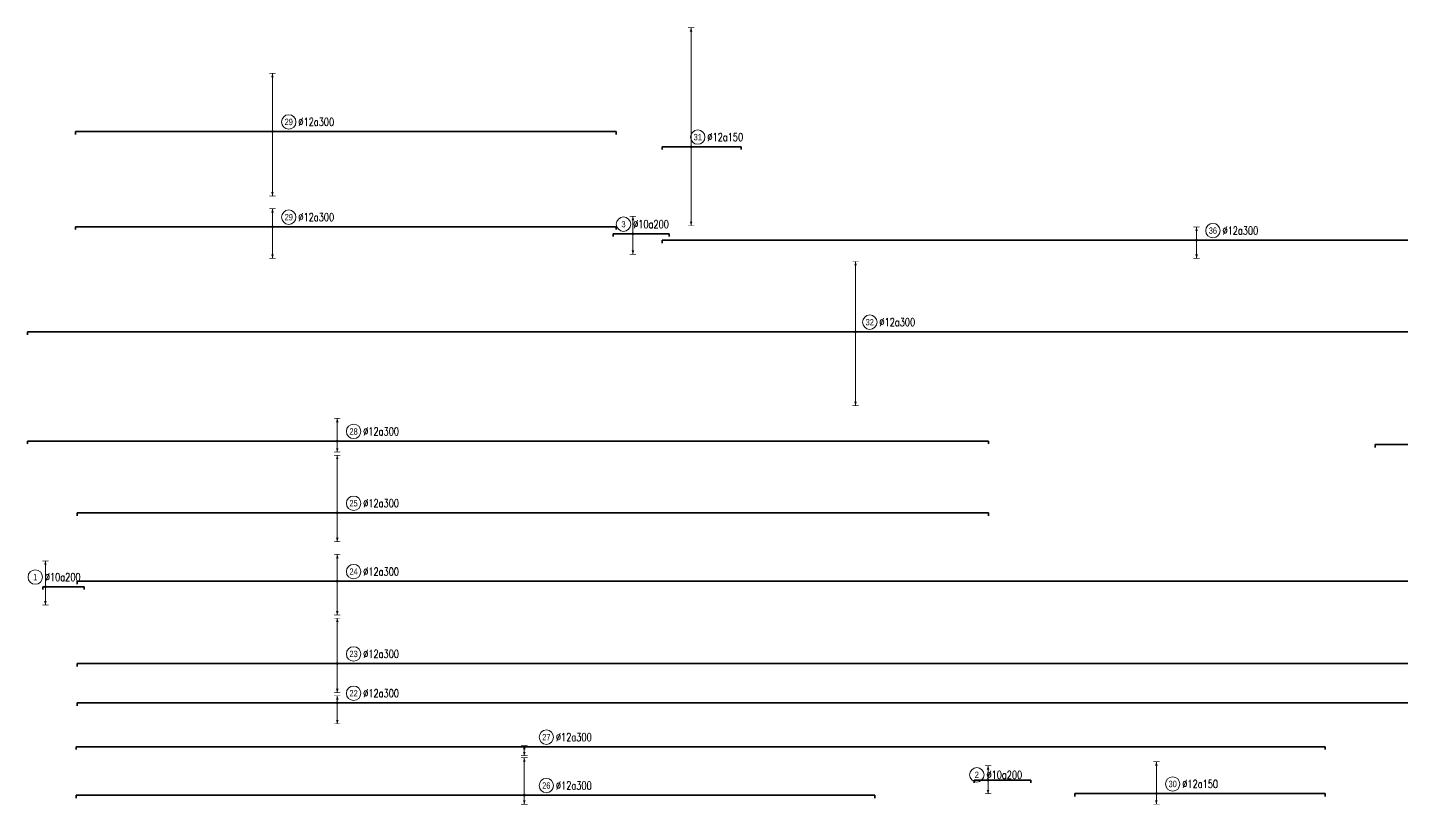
# Model space of a CAD drawing. Header units: millimetres. Extents: x -247377 to 927516, y -864259 to 155594.
# Drawn here: x 4049 to 89904, y 980 to 49520 of the extents above; entities that cross this region are included whole.
import ezdxf
from ezdxf.enums import TextEntityAlignment as Align

# ---------------------------------------------------------------- set-up
doc = ezdxf.new("R2010")
doc.units = ezdxf.units.MM
doc.header["$MEASUREMENT"] = 0
for name, color, linetype, lineweight in [('NDC_S_DIM', 1, 'Continuous', 15), ('NDC_S_REBAR', 4, 'Continuous', 35), ('NDC_S_VN TEXT', 7, 'Continuous', 20)]:
    doc.layers.add(name, color=color, linetype=linetype, lineweight=lineweight)
doc.styles.add('ARIAL', font='arial.ttf', dxfattribs={"width": 0.8})
doc.styles.add('NDC_EN TXT', font='romans.shx', dxfattribs={"width": 0.8})

# ---------------------------------------------------------------- blocks, each defined once
blk = doc.blocks.new('*U24')
h = blk.add_hatch(color=6)
edge = h.paths.add_edge_path()
edge.add_arc((0, 0), 0.3, 0, 360)
at = {"layer": 'NDC_S_DIM', "color": 8}
for q in [(0, 37.14), (0, -24.61)]:
    blk.add_line((0, 0), q, dxfattribs=at)
for points in [[(-1, 37.14, 0.2, 0.2, 0), (1, 37.14, 0, 0, 0)], [(-1, -24.61, 0.2, 0.2, 0), (1, -24.61, 0, 0, 0)]]:
    blk.add_lwpolyline(points, format="xyseb", dxfattribs=at)
at = {"layer": 'NDC_S_DIM'}
blk.add_circle((2.1, 3), 2.25, dxfattribs=at)
at = {"layer": 'NDC_S_DIM', "color": 6}
blk.add_circle((0, 0), 0.3, dxfattribs=at)
at = {"layer": 'NDC_S_DIM', "color": 8}
for points in [[(-0.4, 35.94), (0, 37.14), (0.4, 35.94)], [(-0.4, -23.41), (0, -24.61), (0.4, -23.41)]]:
    blk.add_solid(points, dxfattribs=at)
at = {"layer": 'NDC_S_REBAR'}
for p, q in [((0, 0), (-9.06, 0)), ((-9.06, 0), (-9.06, -0.9)), ((0, 0), (15.64, 0)), ((15.64, 0), (15.64, -0.9)), ((-9.06, -0.9), (-9.06, -0.9)), ((15.64, -0.9), (15.64, -0.9))]:
    blk.add_line(p, q, dxfattribs=at)
at = {"layer": 'NDC_S_VN TEXT', "style": 'ARIAL', "width": 0.8}
blk.add_attdef('KHT', text='', height=2, dxfattribs=at).set_placement((2.1, 3), align=Align.MIDDLE_CENTER)
at = {"layer": 'NDC_S_VN TEXT', "color": 3, "style": 'NDC_EN TXT', "width": 0.75}
blk.add_attdef('DKT', (5.1, 1.75), '', height=2.5, dxfattribs=at)
blk = doc.blocks.new('*U25')
h = blk.add_hatch(color=6)
edge = h.paths.add_edge_path()
edge.add_arc((-2.99, 0), 0.3, 0, 360)
at = {"layer": 'NDC_S_DIM', "color": 8}
for q in [(-2.99, 18.15), (-2.99, -20.1)]:
    blk.add_line((-2.99, 0), q, dxfattribs=at)
for points in [[(-3.99, 18.15, 0.2, 0.2, 0), (-1.99, 18.15, 0, 0, 0)], [(-3.99, -20.1, 0.2, 0.2, 0), (-1.99, -20.1, 0, 0, 0)]]:
    blk.add_lwpolyline(points, format="xyseb", dxfattribs=at)
at = {"layer": 'NDC_S_DIM'}
blk.add_circle((2.1, 3), 2.25, dxfattribs=at)
at = {"layer": 'NDC_S_DIM', "color": 6}
blk.add_circle((-2.99, 0), 0.3, dxfattribs=at)
at = {"layer": 'NDC_S_DIM', "color": 8}
for points in [[(-3.39, 16.95), (-2.99, 18.15), (-2.59, 16.95)], [(-3.39, -18.9), (-2.99, -20.1), (-2.59, -18.9)]]:
    blk.add_solid(points, dxfattribs=at)
at = {"layer": 'NDC_S_REBAR'}
for p, q in [((0, 0), (-64.53, 0)), ((-64.53, 0), (-64.53, -0.9)), ((0, 0), (104.42, 0)), ((104.42, 0), (104.42, -0.9)), ((-64.53, -0.9), (-64.53, -0.9)), ((104.42, -0.9), (104.42, -0.9))]:
    blk.add_line(p, q, dxfattribs=at)
at = {"layer": 'NDC_S_VN TEXT', "style": 'ARIAL', "width": 0.8}
blk.add_attdef('KHT', text='', height=2, dxfattribs=at).set_placement((2.1, 3), align=Align.MIDDLE_CENTER)
at = {"layer": 'NDC_S_VN TEXT', "color": 3, "style": 'NDC_EN TXT', "width": 0.75}
blk.add_attdef('DKT', (5.1, 1.75), '', height=2.5, dxfattribs=at)
blk = doc.blocks.new('*U26')
h = blk.add_hatch(color=6)
edge = h.paths.add_edge_path()
edge.add_arc((-2.99, 0), 0.3, 0, 360)
at = {"layer": 'NDC_S_DIM', "color": 8}
for q in [(-2.99, 5.64), (-2.99, -9.86)]:
    blk.add_line((-2.99, 0), q, dxfattribs=at)
for points in [[(-3.99, 5.64, 0.2, 0.2, 0), (-1.99, 5.64, 0, 0, 0)], [(-3.99, -9.86, 0.2, 0.2, 0), (-1.99, -9.86, 0, 0, 0)]]:
    blk.add_lwpolyline(points, format="xyseb", dxfattribs=at)
at = {"layer": 'NDC_S_DIM'}
blk.add_circle((2.1, 3), 2.25, dxfattribs=at)
at = {"layer": 'NDC_S_DIM', "color": 6}
blk.add_circle((-2.99, 0), 0.3, dxfattribs=at)
at = {"layer": 'NDC_S_DIM', "color": 8}
for points in [[(-3.39, 4.44), (-2.99, 5.64), (-2.59, 4.44)], [(-3.39, -8.66), (-2.99, -9.86), (-2.59, -8.66)]]:
    blk.add_solid(points, dxfattribs=at)
at = {"layer": 'NDC_S_REBAR'}
for p, q in [((0, 0), (-64.53, 0)), ((-64.53, 0), (-64.53, -0.9)), ((0, 0), (104.42, 0)), ((104.42, 0), (104.42, -0.9)), ((-64.53, -0.9), (-64.53, -0.9)), ((104.42, -0.9), (104.42, -0.9))]:
    blk.add_line(p, q, dxfattribs=at)
at = {"layer": 'NDC_S_VN TEXT', "style": 'ARIAL', "width": 0.8}
blk.add_attdef('KHT', text='', height=2, dxfattribs=at).set_placement((2.1, 3), align=Align.MIDDLE_CENTER)
at = {"layer": 'NDC_S_VN TEXT', "color": 3, "style": 'NDC_EN TXT', "width": 0.75}
blk.add_attdef('DKT', (5.1, 1.75), '', height=2.5, dxfattribs=at)
blk = doc.blocks.new('*U27')
h = blk.add_hatch(color=6)
edge = h.paths.add_edge_path()
edge.add_arc((-2.99, 0), 0.3, 0, 360)
at = {"layer": 'NDC_S_DIM', "color": 8}
for q in [(-2.99, 4.09), (-2.99, -5.65)]:
    blk.add_line((-2.99, 0), q, dxfattribs=at)
for points in [[(-3.99, 4.09, 0.2, 0.2, 0), (-1.99, 4.09, 0, 0, 0)], [(-3.99, -5.65, 0.2, 0.2, 0), (-1.99, -5.65, 0, 0, 0)]]:
    blk.add_lwpolyline(points, format="xyseb", dxfattribs=at)
at = {"layer": 'NDC_S_DIM'}
blk.add_circle((2.1, 3), 2.25, dxfattribs=at)
at = {"layer": 'NDC_S_DIM', "color": 6}
blk.add_circle((-2.99, 0), 0.3, dxfattribs=at)
at = {"layer": 'NDC_S_DIM', "color": 8}
for points in [[(-3.39, 2.89), (-2.99, 4.09), (-2.59, 2.89)], [(-3.39, -4.45), (-2.99, -5.65), (-2.59, -4.45)]]:
    blk.add_solid(points, dxfattribs=at)
at = {"layer": 'NDC_S_REBAR'}
for p, q in [((0, 0), (-169.99, 0)), ((-169.99, 0), (-169.99, -0.9)), ((0, 0), (202.46, 0)), ((202.46, 0), (202.46, -0.9)), ((-169.99, -0.9), (-169.99, -0.9)), ((202.46, -0.9), (202.46, -0.9))]:
    blk.add_line(p, q, dxfattribs=at)
at = {"layer": 'NDC_S_VN TEXT', "style": 'ARIAL', "width": 0.8}
blk.add_attdef('KHT', text='', height=2, dxfattribs=at).set_placement((2.1, 3), align=Align.MIDDLE_CENTER)
at = {"layer": 'NDC_S_VN TEXT', "color": 3, "style": 'NDC_EN TXT', "width": 0.75}
blk.add_attdef('DKT', (5.1, 1.75), '', height=2.5, dxfattribs=at)
blk = doc.blocks.new('*U29')
h = blk.add_hatch(color=6)
edge = h.paths.add_edge_path()
edge.add_arc((-22.36, 0), 0.3, 0, 360)
at = {"layer": 'NDC_S_DIM', "color": 8}
for q in [(-22.36, 21.95), (-22.36, -23.05)]:
    blk.add_line((-22.36, 0), q, dxfattribs=at)
for points in [[(-23.36, 21.95, 0.2, 0.2, 0), (-21.36, 21.95, 0, 0, 0)], [(-23.36, -23.05, 0.2, 0.2, 0), (-21.36, -23.05, 0, 0, 0)]]:
    blk.add_lwpolyline(points, format="xyseb", dxfattribs=at)
at = {"layer": 'NDC_S_DIM'}
blk.add_circle((-17.9, 3), 2.25, dxfattribs=at)
at = {"layer": 'NDC_S_DIM', "color": 6}
blk.add_circle((-22.36, 0), 0.3, dxfattribs=at)
at = {"layer": 'NDC_S_DIM', "color": 8}
for points in [[(-22.76, 20.75), (-22.36, 21.95), (-21.96, 20.75)], [(-22.76, -21.85), (-22.36, -23.05), (-21.96, -21.85)]]:
    blk.add_solid(points, dxfattribs=at)
at = {"layer": 'NDC_S_REBAR'}
for p, q in [((0, 0), (-281.06, 0)), ((-281.06, 0), (-281.06, -0.9)), ((0, 0), (289.65, 0)), ((-281.06, -0.9), (-281.06, -0.9))]:
    blk.add_line(p, q, dxfattribs=at)
at = {"layer": 'NDC_S_VN TEXT', "style": 'ARIAL', "width": 0.8}
blk.add_attdef('KHT', text='', height=2, dxfattribs=at).set_placement((-17.9, 3), align=Align.MIDDLE_CENTER)
at = {"layer": 'NDC_S_VN TEXT', "color": 3, "style": 'NDC_EN TXT', "width": 0.75}
blk.add_attdef('DKT', (-14.9, 1.75), '', height=2.5, dxfattribs=at)
blk = doc.blocks.new('*U30')
h = blk.add_hatch(color=6)
edge = h.paths.add_edge_path()
edge.add_arc((-2.99, 0), 0.3, 0, 360)
at = {"layer": 'NDC_S_DIM', "color": 8}
for q in [(-2.99, 7.06), (-2.99, -3.44)]:
    blk.add_line((-2.99, 0), q, dxfattribs=at)
for points in [[(-3.99, 7.06, 0.2, 0.2, 0), (-1.99, 7.06, 0, 0, 0)], [(-3.99, -3.44, 0.2, 0.2, 0), (-1.99, -3.44, 0, 0, 0)]]:
    blk.add_lwpolyline(points, format="xyseb", dxfattribs=at)
at = {"layer": 'NDC_S_DIM'}
blk.add_circle((2.1, 3), 2.25, dxfattribs=at)
at = {"layer": 'NDC_S_DIM', "color": 6}
blk.add_circle((-2.99, 0), 0.3, dxfattribs=at)
at = {"layer": 'NDC_S_DIM', "color": 8}
for points in [[(-3.39, 5.86), (-2.99, 7.06), (-2.59, 5.86)], [(-3.39, -2.24), (-2.99, -3.44), (-2.59, -2.24)]]:
    blk.add_solid(points, dxfattribs=at)
at = {"layer": 'NDC_S_REBAR'}
for p, q in [((0, 0), (-99.78, 0)), ((-99.78, 0), (-99.78, -0.9)), ((0, 0), (200.42, 0)), ((200.42, 0), (200.42, -0.9)), ((-99.78, -0.9), (-99.78, -0.9)), ((200.42, -0.9), (200.42, -0.9))]:
    blk.add_line(p, q, dxfattribs=at)
at = {"layer": 'NDC_S_VN TEXT', "style": 'ARIAL', "width": 0.8}
blk.add_attdef('KHT', text='', height=2, dxfattribs=at).set_placement((2.1, 3), align=Align.MIDDLE_CENTER)
at = {"layer": 'NDC_S_VN TEXT', "color": 3, "style": 'NDC_EN TXT', "width": 0.75}
blk.add_attdef('DKT', (5.1, 1.75), '', height=2.5, dxfattribs=at)
blk = doc.blocks.new('*U31')
h = blk.add_hatch(color=6)
edge = h.paths.add_edge_path()
edge.add_arc((-2.99, 0), 0.3, 0, 360)
at = {"layer": 'NDC_S_DIM', "color": 8}
for q in [(-2.99, 18), (-2.99, -9)]:
    blk.add_line((-2.99, 0), q, dxfattribs=at)
for points in [[(-3.99, 18, 0.2, 0.2, 0), (-1.99, 18, 0, 0, 0)], [(-3.99, -9, 0.2, 0.2, 0), (-1.99, -9, 0, 0, 0)]]:
    blk.add_lwpolyline(points, format="xyseb", dxfattribs=at)
at = {"layer": 'NDC_S_DIM'}
blk.add_circle((2.1, 3), 2.25, dxfattribs=at)
at = {"layer": 'NDC_S_DIM', "color": 6}
blk.add_circle((-2.99, 0), 0.3, dxfattribs=at)
at = {"layer": 'NDC_S_DIM', "color": 8}
for points in [[(-3.39, 16.8), (-2.99, 18), (-2.59, 16.8)], [(-3.39, -7.8), (-2.99, -9), (-2.59, -7.8)]]:
    blk.add_solid(points, dxfattribs=at)
at = {"layer": 'NDC_S_REBAR'}
for p, q in [((0, 0), (-84.28, 0)), ((-84.28, 0), (-84.28, -0.9)), ((0, 0), (200.42, 0)), ((200.42, 0), (200.42, -0.9)), ((-84.28, -0.9), (-84.28, -0.9)), ((200.42, -0.9), (200.42, -0.9))]:
    blk.add_line(p, q, dxfattribs=at)
at = {"layer": 'NDC_S_VN TEXT', "style": 'ARIAL', "width": 0.8}
blk.add_attdef('KHT', text='', height=2, dxfattribs=at).set_placement((2.1, 3), align=Align.MIDDLE_CENTER)
at = {"layer": 'NDC_S_VN TEXT', "color": 3, "style": 'NDC_EN TXT', "width": 0.75}
blk.add_attdef('DKT', (5.1, 1.75), '', height=2.5, dxfattribs=at)
blk = doc.blocks.new('*U32')
h = blk.add_hatch(color=6)
edge = h.paths.add_edge_path()
edge.add_arc((-2.99, 0), 0.3, 0, 360)
at = {"layer": 'NDC_S_DIM', "color": 8}
for q in [(-2.99, 8.36), (-2.99, -10.54)]:
    blk.add_line((-2.99, 0), q, dxfattribs=at)
for points in [[(-3.99, 8.36, 0.2, 0.2, 0), (-1.99, 8.36, 0, 0, 0)], [(-3.99, -10.54, 0.2, 0.2, 0), (-1.99, -10.54, 0, 0, 0)]]:
    blk.add_lwpolyline(points, format="xyseb", dxfattribs=at)
at = {"layer": 'NDC_S_DIM'}
blk.add_circle((2.1, 3), 2.25, dxfattribs=at)
at = {"layer": 'NDC_S_DIM', "color": 6}
blk.add_circle((-2.99, 0), 0.3, dxfattribs=at)
at = {"layer": 'NDC_S_DIM', "color": 8}
for points in [[(-3.39, 7.16), (-2.99, 8.36), (-2.59, 7.16)], [(-3.39, -9.34), (-2.99, -10.54), (-2.59, -9.34)]]:
    blk.add_solid(points, dxfattribs=at)
at = {"layer": 'NDC_S_REBAR'}
for p, q in [((0, 0), (-84.28, 0)), ((-84.28, 0), (-84.28, -0.9)), ((0, 0), (470.92, 0)), ((-84.28, -0.9), (-84.28, -0.9))]:
    blk.add_line(p, q, dxfattribs=at)
at = {"layer": 'NDC_S_VN TEXT', "style": 'ARIAL', "width": 0.8}
blk.add_attdef('KHT', text='', height=2, dxfattribs=at).set_placement((2.1, 3), align=Align.MIDDLE_CENTER)
at = {"layer": 'NDC_S_VN TEXT', "color": 3, "style": 'NDC_EN TXT', "width": 0.75}
blk.add_attdef('DKT', (5.1, 1.75), '', height=2.5, dxfattribs=at)
blk = doc.blocks.new('*U33')
h = blk.add_hatch(color=6)
edge = h.paths.add_edge_path()
edge.add_arc((-39.87, 0), 0.3, 0, 360)
at = {"layer": 'NDC_S_DIM', "color": 8}
for q in [(-39.87, 11.67), (-39.87, -2.82)]:
    blk.add_line((-39.87, 0), q, dxfattribs=at)
for points in [[(-40.87, 11.67, 0.2, 0.2, 0), (-38.87, 11.67, 0, 0, 0)], [(-40.87, -2.82, 0.2, 0.2, 0), (-38.87, -2.82, 0, 0, 0)]]:
    blk.add_lwpolyline(points, format="xyseb", dxfattribs=at)
at = {"layer": 'NDC_S_DIM'}
blk.add_circle((-32.99, 3), 2.25, dxfattribs=at)
at = {"layer": 'NDC_S_DIM', "color": 6}
blk.add_circle((-39.87, 0), 0.3, dxfattribs=at)
at = {"layer": 'NDC_S_DIM', "color": 8}
for points in [[(-40.27, 10.47), (-39.87, 11.67), (-39.47, 10.47)], [(-40.27, -1.62), (-39.87, -2.82), (-39.47, -1.62)]]:
    blk.add_solid(points, dxfattribs=at)
at = {"layer": 'NDC_S_REBAR'}
for p, q in [((0, 0), (-179.84, 0)), ((-179.84, 0), (-179.84, -0.9)), ((0, 0), (69.61, 0)), ((69.61, 0), (69.61, -0.9)), ((-179.84, -0.9), (-179.84, -0.9)), ((69.61, -0.9), (69.61, -0.9))]:
    blk.add_line(p, q, dxfattribs=at)
at = {"layer": 'NDC_S_VN TEXT', "style": 'ARIAL', "width": 0.8}
blk.add_attdef('KHT', text='', height=2, dxfattribs=at).set_placement((-32.99, 3), align=Align.MIDDLE_CENTER)
at = {"layer": 'NDC_S_VN TEXT', "color": 3, "style": 'NDC_EN TXT', "width": 0.75}
blk.add_attdef('DKT', (-29.99, 1.75), '', height=2.5, dxfattribs=at)
blk = doc.blocks.new('*U34')
h = blk.add_hatch(color=6)
edge = h.paths.add_edge_path()
edge.add_arc((-2.99, 0), 0.3, 0, 360)
at = {"layer": 'NDC_S_DIM', "color": 8}
for q in [(-2.99, 9.94), (-2.99, -3.31)]:
    blk.add_line((-2.99, 0), q, dxfattribs=at)
for points in [[(-3.99, 9.94, 0.2, 0.2, 0), (-1.99, 9.94, 0, 0, 0)], [(-3.99, -3.31, 0.2, 0.2, 0), (-1.99, -3.31, 0, 0, 0)]]:
    blk.add_lwpolyline(points, format="xyseb", dxfattribs=at)
at = {"layer": 'NDC_S_DIM'}
blk.add_circle((2.1, 3), 2.25, dxfattribs=at)
at = {"layer": 'NDC_S_DIM', "color": 6}
blk.add_circle((-2.99, 0), 0.3, dxfattribs=at)
at = {"layer": 'NDC_S_DIM', "color": 8}
for points in [[(-3.39, 8.74), (-2.99, 9.94), (-2.59, 8.74)], [(-3.39, -2.11), (-2.99, -3.31), (-2.59, -2.11)]]:
    blk.add_solid(points, dxfattribs=at)
at = {"layer": 'NDC_S_REBAR'}
for p, q in [((0, 0), (-28.43, 0)), ((-28.43, 0), (-28.43, -0.9)), ((0, 0), (49.77, 0)), ((49.77, 0), (49.77, -0.9)), ((-28.43, -0.9), (-28.43, -0.9)), ((49.77, -0.9), (49.77, -0.9))]:
    blk.add_line(p, q, dxfattribs=at)
at = {"layer": 'NDC_S_VN TEXT', "style": 'ARIAL', "width": 0.8}
blk.add_attdef('KHT', text='', height=2, dxfattribs=at).set_placement((2.1, 3), align=Align.MIDDLE_CENTER)
at = {"layer": 'NDC_S_VN TEXT', "color": 3, "style": 'NDC_EN TXT', "width": 0.75}
blk.add_attdef('DKT', (5.1, 1.75), '', height=2.5, dxfattribs=at)
blk = doc.blocks.new('*U50')
h = blk.add_hatch(color=6)
edge = h.paths.add_edge_path()
edge.add_arc((-8.49, 0), 0.3, 0, 360)
at = {"layer": 'NDC_S_DIM', "color": 8}
for q in [(-8.49, 7.68), (-8.49, -30.32)]:
    blk.add_line((-8.49, 0), q, dxfattribs=at)
for points in [[(-9.49, 7.68, 0.2, 0.2, 0), (-7.49, 7.68, 0, 0, 0)], [(-9.49, -30.32, 0.2, 0.2, 0), (-7.49, -30.32, 0, 0, 0)]]:
    blk.add_lwpolyline(points, format="xyseb", dxfattribs=at)
at = {"layer": 'NDC_S_DIM'}
blk.add_circle((-4.89, 2.89), 2.25, dxfattribs=at)
at = {"layer": 'NDC_S_DIM', "color": 6}
blk.add_circle((-8.49, 0), 0.3, dxfattribs=at)
at = {"layer": 'NDC_S_DIM', "color": 8}
for points in [[(-8.89, 6.48), (-8.49, 7.68), (-8.09, 6.48)], [(-8.89, -29.12), (-8.49, -30.32), (-8.09, -29.12)]]:
    blk.add_solid(points, dxfattribs=at)
at = {"layer": 'NDC_S_REBAR'}
for p, q in [((0, 0), (-36.18, 0)), ((-36.18, 0), (-36.18, -0.9)), ((0, 0), (113.52, 0)), ((113.52, 0), (113.52, -0.9)), ((-36.18, -0.9), (-36.18, -0.9)), ((113.52, -0.9), (113.52, -0.9))]:
    blk.add_line(p, q, dxfattribs=at)
at = {"layer": 'NDC_S_VN TEXT', "style": 'ARIAL', "width": 0.8}
blk.add_attdef('KHT', text='', height=2, dxfattribs=at).set_placement((-4.89, 2.89), align=Align.MIDDLE_CENTER)
at = {"layer": 'NDC_S_VN TEXT', "color": 3, "style": 'NDC_EN TXT', "width": 0.75}
blk.add_attdef('DKT', (-1.89, 1.64), '', height=2.5, dxfattribs=at)
blk = doc.blocks.new('*U219')
h = blk.add_hatch(color=6)
edge = h.paths.add_edge_path()
edge.add_arc((-7.39, 0), 0.3, 0, 360)
at = {"layer": 'NDC_S_DIM', "color": 8}
for q in [(-7.39, 8.07), (-7.39, -5.68)]:
    blk.add_line((-7.39, 0), q, dxfattribs=at)
for points in [[(-8.39, 8.07, 0.2, 0.2, 0), (-6.39, 8.07, 0, 0, 0)], [(-8.39, -5.68, 0.2, 0.2, 0), (-6.39, -5.68, 0, 0, 0)]]:
    blk.add_lwpolyline(points, format="xyseb", dxfattribs=at)
at = {"layer": 'NDC_S_DIM'}
blk.add_circle((-10.56, 3.01), 2.25, dxfattribs=at)
at = {"layer": 'NDC_S_DIM', "color": 6}
blk.add_circle((-7.39, 0), 0.3, dxfattribs=at)
at = {"layer": 'NDC_S_DIM', "color": 8}
for points in [[(-7.79, 6.87), (-7.39, 8.07), (-6.99, 6.87)], [(-7.79, -4.48), (-7.39, -5.68), (-6.99, -4.48)]]:
    blk.add_solid(points, dxfattribs=at)
at = {"layer": 'NDC_S_REBAR'}
for p, q in [((0, 0), (-8.24, 0)), ((-8.24, 0), (-8.24, -0.9)), ((0, 0), (4.71, 0)), ((4.71, 0), (4.71, -0.9)), ((-8.24, -0.9), (-8.24, -0.9)), ((4.71, -0.9), (4.71, -0.9))]:
    blk.add_line(p, q, dxfattribs=at)
at = {"layer": 'NDC_S_VN TEXT', "style": 'ARIAL', "width": 0.8}
blk.add_attdef('KHT', text='', height=2, dxfattribs=at).set_placement((-10.56, 3.01), align=Align.MIDDLE_CENTER)
at = {"layer": 'NDC_S_VN TEXT', "color": 3, "style": 'NDC_EN TXT', "width": 0.75}
blk.add_attdef('DKT', (-7.56, 1.76), '', height=2.5, dxfattribs=at)
blk = doc.blocks.new('*U244')
h = blk.add_hatch(color=6)
edge = h.paths.add_edge_path()
edge.add_arc((-7.39, 0), 0.3, 0, 360)
at = {"layer": 'NDC_S_DIM', "color": 8}
for q in [(-7.39, 4.47), (-7.39, -4.28)]:
    blk.add_line((-7.39, 0), q, dxfattribs=at)
for points in [[(-8.39, 4.47, 0.2, 0.2, 0), (-6.39, 4.47, 0, 0, 0)], [(-8.39, -4.28, 0.2, 0.2, 0), (-6.39, -4.28, 0, 0, 0)]]:
    blk.add_lwpolyline(points, format="xyseb", dxfattribs=at)
at = {"layer": 'NDC_S_DIM'}
blk.add_circle((-10.89, 1.65), 2.25, dxfattribs=at)
at = {"layer": 'NDC_S_DIM', "color": 6}
blk.add_circle((-7.39, 0), 0.3, dxfattribs=at)
at = {"layer": 'NDC_S_DIM', "color": 8}
for points in [[(-7.79, 3.27), (-7.39, 4.47), (-6.99, 3.27)], [(-7.79, -3.08), (-7.39, -4.28), (-6.99, -3.08)]]:
    blk.add_solid(points, dxfattribs=at)
at = {"layer": 'NDC_S_REBAR'}
for p, q in [((0, 0), (-11.74, 0)), ((-11.74, 0), (-11.74, -0.9)), ((0, 0), (5.96, 0)), ((5.96, 0), (5.96, -0.9)), ((-11.74, -0.9), (-11.74, -0.9)), ((5.96, -0.9), (5.96, -0.9))]:
    blk.add_line(p, q, dxfattribs=at)
at = {"layer": 'NDC_S_VN TEXT', "style": 'ARIAL', "width": 0.8}
blk.add_attdef('KHT', text='', height=2, dxfattribs=at).set_placement((-10.89, 1.65), align=Align.MIDDLE_CENTER)
at = {"layer": 'NDC_S_VN TEXT', "color": 3, "style": 'NDC_EN TXT', "width": 0.75}
blk.add_attdef('DKT', (-7.89, 0.4), '', height=2.5, dxfattribs=at)
blk = doc.blocks.new('*U451')
h = blk.add_hatch(color=6)
edge = h.paths.add_edge_path()
edge.add_arc((0.3, 0), 0.3, 0, 360)
at = {"layer": 'NDC_S_DIM', "color": 8}
for q in [(0.3, 5.43), (0.3, -6.42)]:
    blk.add_line((0.3, 0), q, dxfattribs=at)
for points in [[(-0.7, 5.43, 0.2, 0.2, 0), (1.3, 5.43, 0, 0, 0)], [(-0.7, -6.42, 0.2, 0.2, 0), (1.3, -6.42, 0, 0, 0)]]:
    blk.add_lwpolyline(points, format="xyseb", dxfattribs=at)
at = {"layer": 'NDC_S_DIM'}
blk.add_circle((-2.64, 3), 2.25, dxfattribs=at)
at = {"layer": 'NDC_S_DIM', "color": 6}
blk.add_circle((0.3, 0), 0.3, dxfattribs=at)
at = {"layer": 'NDC_S_DIM', "color": 8}
for points in [[(-0.1, 4.23), (0.3, 5.43), (0.7, 4.23)], [(-0.1, -5.22), (0.3, -6.42), (0.7, -5.22)]]:
    blk.add_solid(points, dxfattribs=at)
at = {"layer": 'NDC_S_REBAR'}
for p, q in [((0, 0), (-5.85, 0)), ((-5.85, 0), (-5.85, -0.9)), ((0, 0), (11.6, 0)), ((11.6, 0), (11.6, -0.9)), ((-5.85, -0.9), (-5.85, -0.9)), ((11.6, -0.9), (11.6, -0.9))]:
    blk.add_line(p, q, dxfattribs=at)
at = {"layer": 'NDC_S_VN TEXT', "style": 'ARIAL', "width": 0.8}
blk.add_attdef('KHT', text='', height=2, dxfattribs=at).set_placement((-2.64, 3), align=Align.MIDDLE_CENTER)
at = {"layer": 'NDC_S_VN TEXT', "color": 3, "style": 'NDC_EN TXT', "width": 0.75}
blk.add_attdef('DKT', (0.36, 1.75), '', height=2.5, dxfattribs=at)
blk = doc.blocks.new('*U729')
h = blk.add_hatch(color=6)
edge = h.paths.add_edge_path()
edge.add_arc((-2.99, 0), 0.3, 0, 360)
at = {"layer": 'NDC_S_DIM', "color": 8}
for q in [(-2.99, 14.16), (-2.99, -9.09)]:
    blk.add_line((-2.99, 0), q, dxfattribs=at)
for points in [[(-3.99, 14.16, 0.2, 0.2, 0), (-1.99, 14.16, 0, 0, 0)], [(-3.99, -9.09, 0.2, 0.2, 0), (-1.99, -9.09, 0, 0, 0)]]:
    blk.add_lwpolyline(points, format="xyseb", dxfattribs=at)
at = {"layer": 'NDC_S_DIM'}
blk.add_circle((2.1, 3), 2.25, dxfattribs=at)
at = {"layer": 'NDC_S_DIM', "color": 6}
blk.add_circle((-2.99, 0), 0.3, dxfattribs=at)
at = {"layer": 'NDC_S_DIM', "color": 8}
for points in [[(-3.39, 12.96), (-2.99, 14.16), (-2.59, 12.96)], [(-3.39, -7.89), (-2.99, -9.09), (-2.59, -7.89)]]:
    blk.add_solid(points, dxfattribs=at)
at = {"layer": 'NDC_S_REBAR'}
for p, q in [((0, 0), (-84.28, 0)), ((-84.28, 0), (-84.28, -0.9)), ((0, 0), (425.07, 0)), ((-84.28, -0.9), (-84.28, -0.9))]:
    blk.add_line(p, q, dxfattribs=at)
at = {"layer": 'NDC_S_VN TEXT', "style": 'ARIAL', "width": 0.8}
blk.add_attdef('KHT', text='', height=2, dxfattribs=at).set_placement((2.1, 3), align=Align.MIDDLE_CENTER)
at = {"layer": 'NDC_S_VN TEXT', "color": 3, "style": 'NDC_EN TXT', "width": 0.75}
blk.add_attdef('DKT', (5.1, 1.75), '', height=2.5, dxfattribs=at)
blk = doc.blocks.new('*U730')
h = blk.add_hatch(color=6)
edge = h.paths.add_edge_path()
edge.add_arc((-2.99, 0), 0.3, 0, 360)
at = {"layer": 'NDC_S_DIM', "color": 8}
for q in [(-2.99, 2.21), (-2.99, -6.54)]:
    blk.add_line((-2.99, 0), q, dxfattribs=at)
for points in [[(-3.99, 2.21, 0.2, 0.2, 0), (-1.99, 2.21, 0, 0, 0)], [(-3.99, -6.54, 0.2, 0.2, 0), (-1.99, -6.54, 0, 0, 0)]]:
    blk.add_lwpolyline(points, format="xyseb", dxfattribs=at)
at = {"layer": 'NDC_S_DIM'}
blk.add_circle((2.1, 3), 2.25, dxfattribs=at)
at = {"layer": 'NDC_S_DIM', "color": 6}
blk.add_circle((-2.99, 0), 0.3, dxfattribs=at)
at = {"layer": 'NDC_S_DIM', "color": 8}
for points in [[(-3.39, 1.01), (-2.99, 2.21), (-2.59, 1.01)], [(-3.39, -5.34), (-2.99, -6.54), (-2.59, -5.34)]]:
    blk.add_solid(points, dxfattribs=at)
at = {"layer": 'NDC_S_REBAR'}
for p, q in [((0, 0), (-84.28, 0)), ((-84.28, 0), (-84.28, -0.9)), ((0, 0), (679.17, 0)), ((-84.28, -0.9), (-84.28, -0.9))]:
    blk.add_line(p, q, dxfattribs=at)
at = {"layer": 'NDC_S_VN TEXT', "style": 'ARIAL', "width": 0.8}
blk.add_attdef('KHT', text='', height=2, dxfattribs=at).set_placement((2.1, 3), align=Align.MIDDLE_CENTER)
at = {"layer": 'NDC_S_VN TEXT', "color": 3, "style": 'NDC_EN TXT', "width": 0.75}
blk.add_attdef('DKT', (5.1, 1.75), '', height=2.5, dxfattribs=at)
blk = doc.blocks.new('*U733')
h = blk.add_hatch(color=6)
edge = h.paths.add_edge_path()
edge.add_arc((-39.87, 0), 0.3, 0, 360)
at = {"layer": 'NDC_S_DIM', "color": 8}
for q in [(-39.87, 0.37), (-39.87, -2.82)]:
    blk.add_line((-39.87, 0), q, dxfattribs=at)
for points in [[(-40.87, 0.37, 0.2, 0.2, 0), (-38.87, 0.37, 0, 0, 0)], [(-40.87, -2.82, 0.2, 0.2, 0), (-38.87, -2.82, 0, 0, 0)]]:
    blk.add_lwpolyline(points, format="xyseb", dxfattribs=at)
at = {"layer": 'NDC_S_DIM'}
blk.add_circle((-32.99, 3), 2.25, dxfattribs=at)
at = {"layer": 'NDC_S_DIM', "color": 6}
blk.add_circle((-39.87, 0), 0.3, dxfattribs=at)
at = {"layer": 'NDC_S_DIM', "color": 8}
for points in [[(-40.27, -0.83), (-39.87, 0.37), (-39.47, -0.83)], [(-40.27, -1.62), (-39.87, -2.82), (-39.47, -1.62)]]:
    blk.add_solid(points, dxfattribs=at)
at = {"layer": 'NDC_S_REBAR'}
for p, q in [((0, 0), (-179.84, 0)), ((-179.84, 0), (-179.84, -0.9)), ((0, 0), (210.36, 0)), ((210.36, 0), (210.36, -0.9)), ((-179.84, -0.9), (-179.84, -0.9)), ((210.36, -0.9), (210.36, -0.9))]:
    blk.add_line(p, q, dxfattribs=at)
at = {"layer": 'NDC_S_VN TEXT', "style": 'ARIAL', "width": 0.8}
blk.add_attdef('KHT', text='', height=2, dxfattribs=at).set_placement((-32.99, 3), align=Align.MIDDLE_CENTER)
at = {"layer": 'NDC_S_VN TEXT', "color": 3, "style": 'NDC_EN TXT', "width": 0.75}
blk.add_attdef('DKT', (-29.99, 1.75), '', height=2.5, dxfattribs=at)

msp = doc.modelspace()

# ---------------------------------------------------------------- block references
at = {"xscale": 200, "yscale": 200, "zscale": 200}
for name, p, values in [('*U24', (45511.4, 42072.6), {'KHT': '31', 'DKT': '%%c12a150'}), ('*U25', (19954.6, 43020.6), {'KHT': '29', 'DKT': '%%c12a300'}), ('*U26', (19954.6, 37071.8), {'KHT': '29', 'DKT': '%%c12a300'}), ('*U451', (41818.7, 36633.7), {'KHT': '3', 'DKT': '%%c10a200'}), ('*U27', (77696.3, 36230.9), {'KHT': '36', 'DKT': '%%c12a300'}), ('*U29', (60259.8, 30510.8), {'KHT': '32', 'DKT': '%%c12a300'}), ('*U30', (24005, 23687), {'KHT': '28', 'DKT': '%%c12a300'}), ('*U50', (95484.8, 23463.9), {'KHT': '37', 'DKT': '%%c12a300'}), ('*U31', (24005, 19200), {'KHT': '25', 'DKT': '%%c12a300'}), ('*U32', (24005, 14928), {'KHT': '24', 'DKT': '%%c12a300'}), ('*U219', (6646, 14585.6), {'KHT': '1', 'DKT': '%%c10a200'}), ('*U729', (24005, 9788.1), {'KHT': '23', 'DKT': '%%c12a300'}), ('*U730', (24005, 7327.9), {'KHT': '22', 'DKT': '%%c12a300'}), ('*U733', (43067.7, 4586.5), {'KHT': '27', 'DKT': '%%c12a300'}), ('*U33', (43067.7, 1564.2), {'KHT': '26', 'DKT': '%%c12a300'}), ('*U34', (75184.7, 1662.8), {'KHT': '30', 'DKT': '%%c12a150'}), ('*U244', (65546.1, 2505.2), {'KHT': '2', 'DKT': '%%c10a200'})]:
    msp.add_blockref(name, p, dxfattribs=at).add_auto_attribs(values)

doc.saveas('drawing.dxf')
